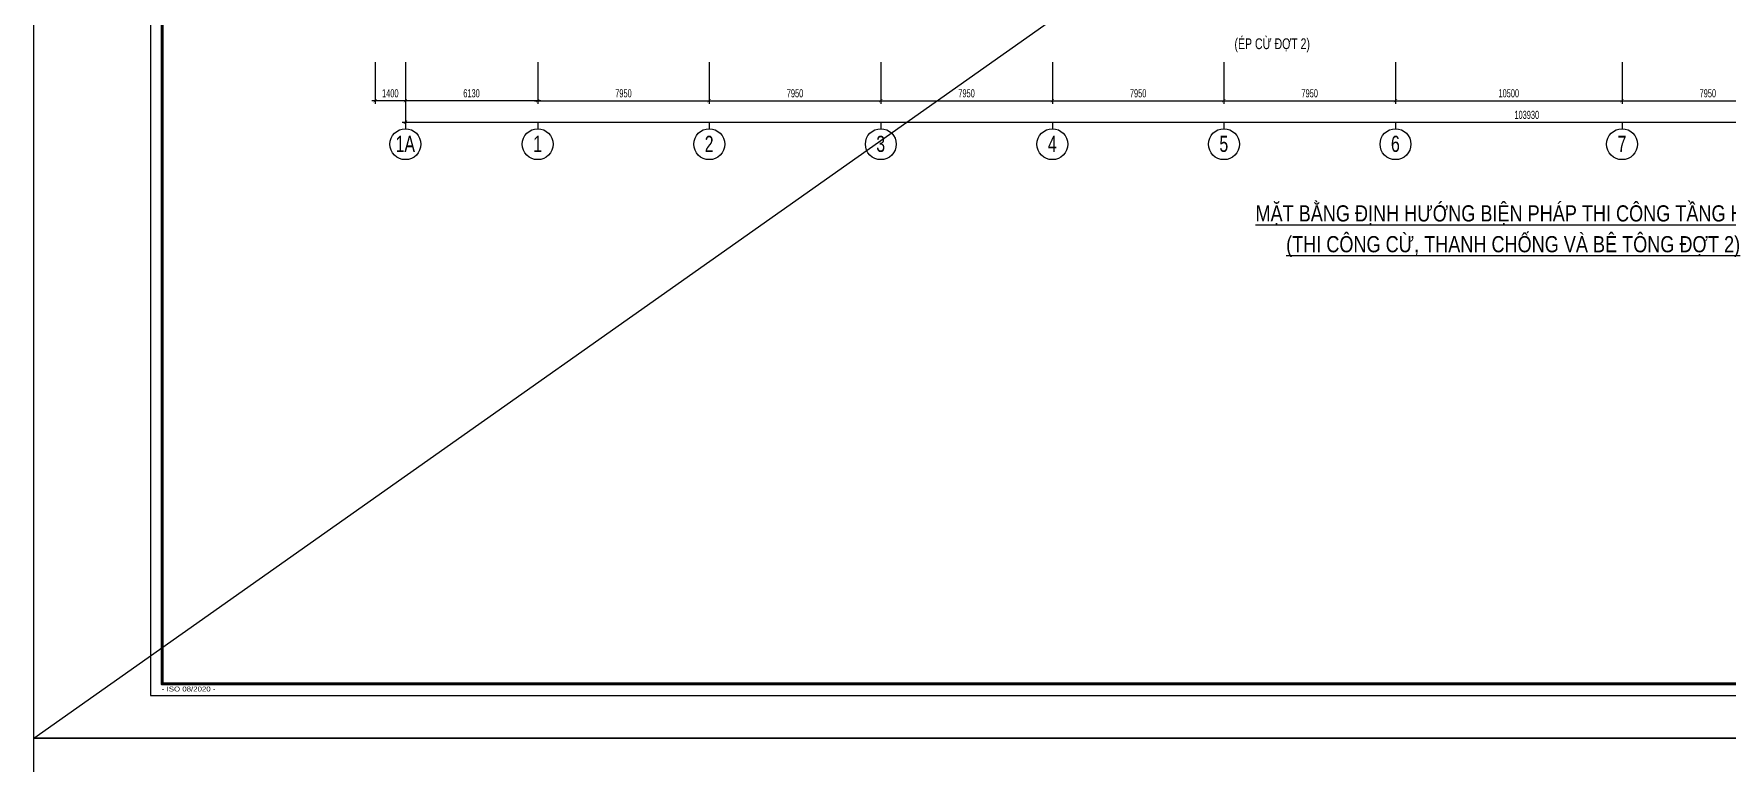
# Model space of a CAD drawing. Extents: x 71 to 3057337, y -14 to 345257.
# Drawn here: x 2905957 to 2984424, y 130263 to 164077 of the extents above; entities that cross this region are included whole.
import ezdxf
from ezdxf.enums import TextEntityAlignment as Align

# ---------------------------------------------------------------- set-up
doc = ezdxf.new("R2010")
doc.units = 0
doc.header["$LTSCALE"] = 1000
doc.header["$MEASUREMENT"] = 0
doc.header["$PDMODE"] = 3
doc.layers.get('0').update_dxf_attribs({"linetype": 'CONTINUOUS'})
doc.layers.get('Defpoints').update_dxf_attribs({"linetype": 'CONTINUOUS'})
for name, color, linetype in [('12CHI', 1, 'CONTINUOUS'), ('CDC -TEXT KHUNG', 7, 'CONTINUOUS'), ('CDC-KHUNGTEN', 7, 'CONTINUOUS'), ('CDC.02.DIM', 1, 'CONTINUOUS'), ('CDC.06.TEXT', 2, 'CONTINUOUS'), ('CDC.16.BIGTEXT', 6, 'CONTINUOUS')]:
    doc.layers.add(name, color=color, linetype=linetype)
doc.layers.add('KCS_Plotter', color=11, linetype='CONTINUOUS', plot=False)
doc.styles.add('ARIAL', font='arial.ttf', dxfattribs={"width": 0.6})
doc.styles.add('KT CDC', font='arial.ttf', dxfattribs={"width": 0.85, "height": 200})
doc.dimstyles.new('D150', dxfattribs={"dimscale": 150, "dimtxt": 2.5, "dimasz": 1, "dimexe": 1, "dimexo": 0, "dimgap": 1, "dimtad": 1, "dimdec": 0, "dimdsep": 46, "dimtxsty": 'ARIAL', "dimblk": 'ARCHTICK', "dimcen": 1, "dimdle": 1, "dimclrd": 1, "dimclre": 1, "dimclrt": 2, "dimadec": 0, "dimazin": 0, "dimtfac": 0.00072, "dimtdec": 0, "dimtix": 1, "dimtmove": 2, "dimatfit": 3, "dimldrblk": 'ARCHTICK', "dimfxl": 1, "dimtolj": 1, "dimlwd": -1, "dimlwe": -1, "dimarcsym": 0})

# ---------------------------------------------------------------- blocks, each defined once
blk = doc.blocks.new('_ARCHTICK')
at = {"color": 0, "linetype": 'ByBlock', "const_width": 0.15}
blk.add_lwpolyline([(-0.5, -0.5), (0.5, 0.5)], dxfattribs=at)
blk = doc.blocks.new('*D43')
at = {"layer": 'CDC.02.DIM', "color": 1, "transparency": 16777216}
for p, q in [((2929304, 162758), (2929304, 160828)), ((2937254, 162758), (2937254, 160828)), ((2929154, 160978), (2937404, 160978))]:
    blk.add_line(p, q, dxfattribs=at)
at = {"layer": 'Defpoints', "color": 0, "transparency": 16777216}
for p in [(2929304, 162758), (2937254, 162758), (2937254, 160978)]:
    blk.add_point(p, dxfattribs=at)
at = {"layer": 'CDC.02.DIM', "color": 1, "transparency": 16777216, "xscale": 150, "yscale": 150, "zscale": 150, "rotation": 180}
blk.add_blockref('_ARCHTICK', (2929304, 160978), dxfattribs=at)
at = {"layer": 'CDC.02.DIM', "color": 1, "transparency": 16777216, "xscale": 150, "yscale": 150, "zscale": 150}
blk.add_blockref('_ARCHTICK', (2937254, 160978), dxfattribs=at)
at = {"layer": 'CDC.02.DIM', "color": 2, "transparency": 16777216, "insert": (2933279, 161319), "char_height": 375, "attachment_point": 5, "style": 'ARIAL'}
blk.add_mtext('\\A1;7950', dxfattribs=at)
blk = doc.blocks.new('*D44')
at = {"layer": 'CDC.02.DIM', "color": 1, "transparency": 16777216}
for p, q in [((2937254, 162758), (2937254, 160828)), ((2945204, 162758), (2945204, 160828)), ((2937104, 160978), (2945354, 160978))]:
    blk.add_line(p, q, dxfattribs=at)
at = {"layer": 'Defpoints', "color": 0, "transparency": 16777216}
for p in [(2937254, 162758), (2945204, 162758), (2945204, 160978)]:
    blk.add_point(p, dxfattribs=at)
at = {"layer": 'CDC.02.DIM', "color": 1, "transparency": 16777216, "xscale": 150, "yscale": 150, "zscale": 150, "rotation": 180}
blk.add_blockref('_ARCHTICK', (2937254, 160978), dxfattribs=at)
at = {"layer": 'CDC.02.DIM', "color": 1, "transparency": 16777216, "xscale": 150, "yscale": 150, "zscale": 150}
blk.add_blockref('_ARCHTICK', (2945204, 160978), dxfattribs=at)
at = {"layer": 'CDC.02.DIM', "color": 2, "transparency": 16777216, "insert": (2941229, 161319), "char_height": 375, "attachment_point": 5, "style": 'ARIAL'}
blk.add_mtext('\\A1;7950', dxfattribs=at)
blk = doc.blocks.new('*D45')
at = {"layer": 'CDC.02.DIM', "color": 1, "transparency": 16777216}
for p, q in [((2945204, 162758), (2945204, 160828)), ((2953154, 162758), (2953154, 160828)), ((2945054, 160978), (2953304, 160978))]:
    blk.add_line(p, q, dxfattribs=at)
at = {"layer": 'Defpoints', "color": 0, "transparency": 16777216}
for p in [(2945204, 162758), (2953154, 162758), (2953154, 160978)]:
    blk.add_point(p, dxfattribs=at)
at = {"layer": 'CDC.02.DIM', "color": 1, "transparency": 16777216, "xscale": 150, "yscale": 150, "zscale": 150, "rotation": 180}
blk.add_blockref('_ARCHTICK', (2945204, 160978), dxfattribs=at)
at = {"layer": 'CDC.02.DIM', "color": 1, "transparency": 16777216, "xscale": 150, "yscale": 150, "zscale": 150}
blk.add_blockref('_ARCHTICK', (2953154, 160978), dxfattribs=at)
at = {"layer": 'CDC.02.DIM', "color": 2, "transparency": 16777216, "insert": (2949179, 161319), "char_height": 375, "attachment_point": 5, "style": 'ARIAL'}
blk.add_mtext('\\A1;7950', dxfattribs=at)
blk = doc.blocks.new('*D46')
at = {"layer": 'CDC.02.DIM', "color": 1, "transparency": 16777216}
for p, q in [((2953154, 162758), (2953154, 160828)), ((2961104, 162758), (2961104, 160828)), ((2953004, 160978), (2961254, 160978))]:
    blk.add_line(p, q, dxfattribs=at)
at = {"layer": 'Defpoints', "color": 0, "transparency": 16777216}
for p in [(2953154, 162758), (2961104, 162758), (2961104, 160978)]:
    blk.add_point(p, dxfattribs=at)
at = {"layer": 'CDC.02.DIM', "color": 1, "transparency": 16777216, "xscale": 150, "yscale": 150, "zscale": 150, "rotation": 180}
blk.add_blockref('_ARCHTICK', (2953154, 160978), dxfattribs=at)
at = {"layer": 'CDC.02.DIM', "color": 1, "transparency": 16777216, "xscale": 150, "yscale": 150, "zscale": 150}
blk.add_blockref('_ARCHTICK', (2961104, 160978), dxfattribs=at)
at = {"layer": 'CDC.02.DIM', "color": 2, "transparency": 16777216, "insert": (2957129, 161319), "char_height": 375, "attachment_point": 5, "style": 'ARIAL'}
blk.add_mtext('\\A1;7950', dxfattribs=at)
blk = doc.blocks.new('*D53')
at = {"layer": 'CDC.02.DIM', "color": 1, "transparency": 16777216}
for p, q in [((2961104, 162758), (2961104, 160828)), ((2969054, 162758), (2969054, 160828)), ((2960954, 160978), (2969204, 160978))]:
    blk.add_line(p, q, dxfattribs=at)
at = {"layer": 'Defpoints', "color": 0, "transparency": 16777216}
for p in [(2961104, 162758), (2969054, 162758), (2969054, 160978)]:
    blk.add_point(p, dxfattribs=at)
at = {"layer": 'CDC.02.DIM', "color": 1, "transparency": 16777216, "xscale": 150, "yscale": 150, "zscale": 150, "rotation": 180}
blk.add_blockref('_ARCHTICK', (2961104, 160978), dxfattribs=at)
at = {"layer": 'CDC.02.DIM', "color": 1, "transparency": 16777216, "xscale": 150, "yscale": 150, "zscale": 150}
blk.add_blockref('_ARCHTICK', (2969054, 160978), dxfattribs=at)
at = {"layer": 'CDC.02.DIM', "color": 2, "transparency": 16777216, "insert": (2965079, 161319), "char_height": 375, "attachment_point": 5, "style": 'ARIAL'}
blk.add_mtext('\\A1;7950', dxfattribs=at)
blk = doc.blocks.new('*D54')
at = {"layer": 'CDC.02.DIM', "color": 1, "transparency": 16777216}
for p, q in [((2969054, 162758), (2969054, 160828)), ((2979554, 162758), (2979554, 160828)), ((2968904, 160978), (2979704, 160978))]:
    blk.add_line(p, q, dxfattribs=at)
at = {"layer": 'Defpoints', "color": 0, "transparency": 16777216}
for p in [(2969054, 162758), (2979554, 162758), (2979554, 160978)]:
    blk.add_point(p, dxfattribs=at)
at = {"layer": 'CDC.02.DIM', "color": 1, "transparency": 16777216, "xscale": 150, "yscale": 150, "zscale": 150, "rotation": 180}
blk.add_blockref('_ARCHTICK', (2969054, 160978), dxfattribs=at)
at = {"layer": 'CDC.02.DIM', "color": 1, "transparency": 16777216, "xscale": 150, "yscale": 150, "zscale": 150}
blk.add_blockref('_ARCHTICK', (2979554, 160978), dxfattribs=at)
at = {"layer": 'CDC.02.DIM', "color": 2, "transparency": 16777216, "insert": (2974304, 161319), "char_height": 375, "attachment_point": 5, "style": 'ARIAL'}
blk.add_mtext('\\A1;10500', dxfattribs=at)
blk = doc.blocks.new('*D55')
at = {"layer": 'CDC.02.DIM', "color": 1, "transparency": 16777216}
for p, q in [((2979554, 162758), (2979554, 160828)), ((2987504, 162758), (2987504, 160828)), ((2979404, 160978), (2987654, 160978))]:
    blk.add_line(p, q, dxfattribs=at)
at = {"layer": 'Defpoints', "color": 0, "transparency": 16777216}
for p in [(2979554, 162758), (2987504, 162758), (2987504, 160978)]:
    blk.add_point(p, dxfattribs=at)
at = {"layer": 'CDC.02.DIM', "color": 1, "transparency": 16777216, "xscale": 150, "yscale": 150, "zscale": 150, "rotation": 180}
blk.add_blockref('_ARCHTICK', (2979554, 160978), dxfattribs=at)
at = {"layer": 'CDC.02.DIM', "color": 1, "transparency": 16777216, "xscale": 150, "yscale": 150, "zscale": 150}
blk.add_blockref('_ARCHTICK', (2987504, 160978), dxfattribs=at)
at = {"layer": 'CDC.02.DIM', "color": 2, "transparency": 16777216, "insert": (2983529, 161319), "char_height": 375, "attachment_point": 5, "style": 'ARIAL'}
blk.add_mtext('\\A1;7950', dxfattribs=at)
blk = doc.blocks.new('*D81')
at = {"layer": 'CDC.02.DIM', "color": 1, "transparency": 16777216}
for p, q in [((2923174, 162758), (2923174, 160828)), ((2929304, 162758), (2929304, 160828)), ((2929454, 160978), (2923024, 160978))]:
    blk.add_line(p, q, dxfattribs=at)
at = {"layer": 'Defpoints', "color": 0, "transparency": 16777216}
for p in [(2923174, 162758), (2929304, 162758), (2923174, 160978)]:
    blk.add_point(p, dxfattribs=at)
at = {"layer": 'CDC.02.DIM', "color": 1, "transparency": 16777216, "xscale": 150, "yscale": 150, "zscale": 150, "rotation": 180}
blk.add_blockref('_ARCHTICK', (2923174, 160978), dxfattribs=at)
at = {"layer": 'CDC.02.DIM', "color": 1, "transparency": 16777216, "xscale": 150, "yscale": 150, "zscale": 150}
blk.add_blockref('_ARCHTICK', (2929304, 160978), dxfattribs=at)
at = {"layer": 'CDC.02.DIM', "color": 2, "transparency": 16777216, "insert": (2926239, 161319), "char_height": 375, "attachment_point": 5, "style": 'ARIAL'}
blk.add_mtext('\\A1;6130', dxfattribs=at)
blk = doc.blocks.new('*D83')
at = {"layer": 'CDC.02.DIM', "color": 1, "transparency": 16777216}
for p, q in [((2923174, 162758), (2923174, 159828)), ((3027104, 162758), (3027104, 159828)), ((2923024, 159978), (3027254, 159978))]:
    blk.add_line(p, q, dxfattribs=at)
at = {"layer": 'Defpoints', "color": 0, "transparency": 16777216}
for p in [(2923174, 162758), (3027104, 162758), (3027104, 159978)]:
    blk.add_point(p, dxfattribs=at)
at = {"layer": 'CDC.02.DIM', "color": 1, "transparency": 16777216, "xscale": 150, "yscale": 150, "zscale": 150, "rotation": 180}
blk.add_blockref('_ARCHTICK', (2923174, 159978), dxfattribs=at)
at = {"layer": 'CDC.02.DIM', "color": 1, "transparency": 16777216, "xscale": 150, "yscale": 150, "zscale": 150}
blk.add_blockref('_ARCHTICK', (3027104, 159978), dxfattribs=at)
at = {"layer": 'CDC.02.DIM', "color": 2, "transparency": 16777216, "insert": (2975139, 160319), "char_height": 375, "attachment_point": 5, "style": 'ARIAL'}
blk.add_mtext('\\A1;103930', dxfattribs=at)
blk = doc.blocks.new('*D260')
at = {"layer": 'CDC.02.DIM', "color": 1, "transparency": 16777216}
for p, q in [((2921775, 162758), (2921775, 160828)), ((2923174, 162758), (2923174, 160828)), ((2923324, 160978), (2921625, 160978))]:
    blk.add_line(p, q, dxfattribs=at)
at = {"layer": 'Defpoints', "color": 0, "transparency": 16777216}
for p in [(2921775, 162758), (2923174, 162758), (2921775, 160978)]:
    blk.add_point(p, dxfattribs=at)
at = {"layer": 'CDC.02.DIM', "color": 1, "transparency": 16777216, "xscale": 150, "yscale": 150, "zscale": 150, "rotation": 180}
blk.add_blockref('_ARCHTICK', (2921775, 160978), dxfattribs=at)
at = {"layer": 'CDC.02.DIM', "color": 1, "transparency": 16777216, "xscale": 150, "yscale": 150, "zscale": 150}
blk.add_blockref('_ARCHTICK', (2923174, 160978), dxfattribs=at)
at = {"layer": 'CDC.02.DIM', "color": 2, "transparency": 16777216, "insert": (2922474, 161319), "char_height": 375, "attachment_point": 5, "style": 'ARIAL'}
blk.add_mtext('\\A1;1400', dxfattribs=at)
blk = doc.blocks.new('KHUNG TEN')
at = {"layer": 'CDC-KHUNGTEN', "color": 8}
blk.add_lwpolyline([(75096, 1100), (83000, 1100), (83000, 58300), (3000, 58300), (3000, 1100), (75096, 1100)], dxfattribs=at)
at = {"layer": 'CDC-KHUNGTEN', "color": 255, "lineweight": 60}
blk.add_lwpolyline([(74900, 1400), (74900, 58000), (3300, 58000), (3300, 1400), (74900, 1400)], close=True, dxfattribs=at)
at = {"layer": 'Defpoints', "color": 1, "ltscale": 0.2}
blk.add_lwpolyline([(0, 0), (0, 59400), (84100, 59400), (84100, 0), (0, 0)], close=True, dxfattribs=at)
at = {"layer": 'CDC -TEXT KHUNG', "color": 6, "style": 'KT CDC', "width": 1.15}
blk.add_text('- ISO 08/2020 -', height=125.69, dxfattribs=at).set_placement((3294, 1206))

msp = doc.modelspace()

# ---------------------------------------------------------------- linework, layer by layer
at = {"layer": '12CHI'}
for p, q in [((2923174.2, 159977.7), (2923174.2, 159675.8)), ((2929304.2, 159977.7), (2929304.2, 159675.8)), ((2937254.2, 159977.7), (2937254.2, 159675.8)), ((2945204.2, 159977.7), (2945204.2, 159675.8)), ((2953154.2, 159977.7), (2953154.2, 159675.8)), ((2961104.2, 159977.7), (2961104.2, 159675.8)), ((2969054.2, 159977.7), (2969054.2, 159675.8)), ((2979554.5, 159977.7), (2979554.5, 159675.8))]:
    msp.add_line(p, q, dxfattribs=at)
for centre in [(2923174.2, 158959.9), (2929304.2, 158959.9), (2937254.2, 158959.9), (2945204.2, 158959.9), (2953154.2, 158959.9), (2961104.2, 158959.9), (2969054.2, 158959.9), (2979554.5, 158959.9)]:
    msp.add_circle(centre, 715.9, dxfattribs=at)
at = {"layer": 'KCS_Plotter'}
msp.add_line((2905956.6, 131416.7), (3057336.6, 238336.7), dxfattribs=at)

# ---------------------------------------------------------------- block references
at = {"layer": 'CDC.06.TEXT', "xscale": 1.799999996948813, "yscale": 1.799999996948813, "zscale": 1.799999996948813}
for p in [(2905956.6, 131416.7), (2905956.6, 24496.7)]:
    msp.add_blockref('KHUNG TEN', p, dxfattribs=at)

# ---------------------------------------------------------------- texts
at = {"layer": 'CDC.06.TEXT', "color": 2, "style": 'ARIAL', "width": 0.7}
msp.add_text('(ÉP CỪ ĐỢT 2)', height=500, dxfattribs=at).set_placement((2963342.3, 163619.3), align=Align.MIDDLE_CENTER)
at = {"layer": 'CDC.16.BIGTEXT', "style": 'ARIAL', "width": 0.8}
for s, p in [('%%UMẶT BẰNG ĐỊNH HƯỚNG BIỆN PHÁP THI CÔNG TẦNG HẦM', (2974506.8, 155752.9)), ('%%U(THI CÔNG CỪ, THANH CHỐNG VÀ BÊ TÔNG ĐỢT 2)', (2974506.8, 154324.5))]:
    msp.add_text(s, height=750, dxfattribs=at).set_placement(p, align=Align.MIDDLE_CENTER)
at = {"layer": 'CDC.16.BIGTEXT', "char_height": 750, "width": 696.96, "attachment_point": 2, "line_spacing_factor": 0.938532}
for s, insert in [('{\\fArial|b0|i0|c0|p34;\\W0.7;1A}', (2923169.6, 159352.5)), ('{\\fArial|b0|i0|c0|p34;\\W0.7;1}', (2929299.6, 159352.5)), ('{\\fArial|b0|i0|c0|p34;\\W0.7;2}', (2937249.6, 159352.5)), ('{\\fArial|b0|i0|c0|p34;\\W0.7;3}', (2945199.6, 159352.5)), ('{\\fArial|b0|i0|c0|p34;\\W0.7;4}', (2953149.6, 159352.5)), ('{\\fArial|b0|i0|c0|p34;\\W0.7;5}', (2961099.6, 159352.5)), ('{\\fArial|b0|i0|c0|p34;\\W0.7;6}', (2969049.6, 159352.5)), ('{\\fArial|b0|i0|c0|p34;\\W0.7;7}', (2979549.8, 159352.5))]:
    msp.add_mtext(s, dxfattribs=dict(at, insert=insert))

# ---------------------------------------------------------------- dimensions: what is measured, and where the dimension line sits
at = {"layer": 'CDC.02.DIM'}
for base, p1, p2, picture, middle in [((2921774.5, 160977.7), (2923174.2, 162757.5), (2921774.5, 162757.5), '*D260', (2922474.4, 161319.1)), ((2923174.2, 160977.7), (2929304.2, 162757.5), (2923174.2, 162757.5), '*D81', (2926239.2, 161319.3)), ((3027104.2, 159977.7), (2923174.2, 162757.5), (3027104.2, 162757.5), '*D83', (2975139.2, 160319.3)), ((2937254.2, 160977.7), (2929304.2, 162757.5), (2937254.2, 162757.5), '*D43', (2933279.2, 161319.1)), ((2945204.2, 160977.7), (2937254.2, 162757.5), (2945204.2, 162757.5), '*D44', (2941229.2, 161319.1)), ((2953154.2, 160977.7), (2945204.2, 162757.5), (2953154.2, 162757.5), '*D45', (2949179.2, 161319.1)), ((2961104.2, 160977.7), (2953154.2, 162757.5), (2961104.2, 162757.5), '*D46', (2957129.2, 161319.1)), ((2969054.2, 160977.7), (2961104.2, 162757.5), (2969054.2, 162757.5), '*D53', (2965079.2, 161319.1)), ((2979554.5, 160977.7), (2969054.2, 162757.5), (2979554.5, 162757.5), '*D54', (2974304.3, 161319.1)), ((2987504.5, 160977.7), (2979554.5, 162757.5), (2987504.5, 162757.5), '*D55', (2983529.5, 161319.1))]:
    dim = msp.add_linear_dim(base=base, p1=p1, p2=p2, dimstyle='D150', dxfattribs=at)
    dim.commit()
    dim.dimension.update_dxf_attribs({"geometry": picture, "text_midpoint": middle})

doc.saveas('drawing.dxf')
